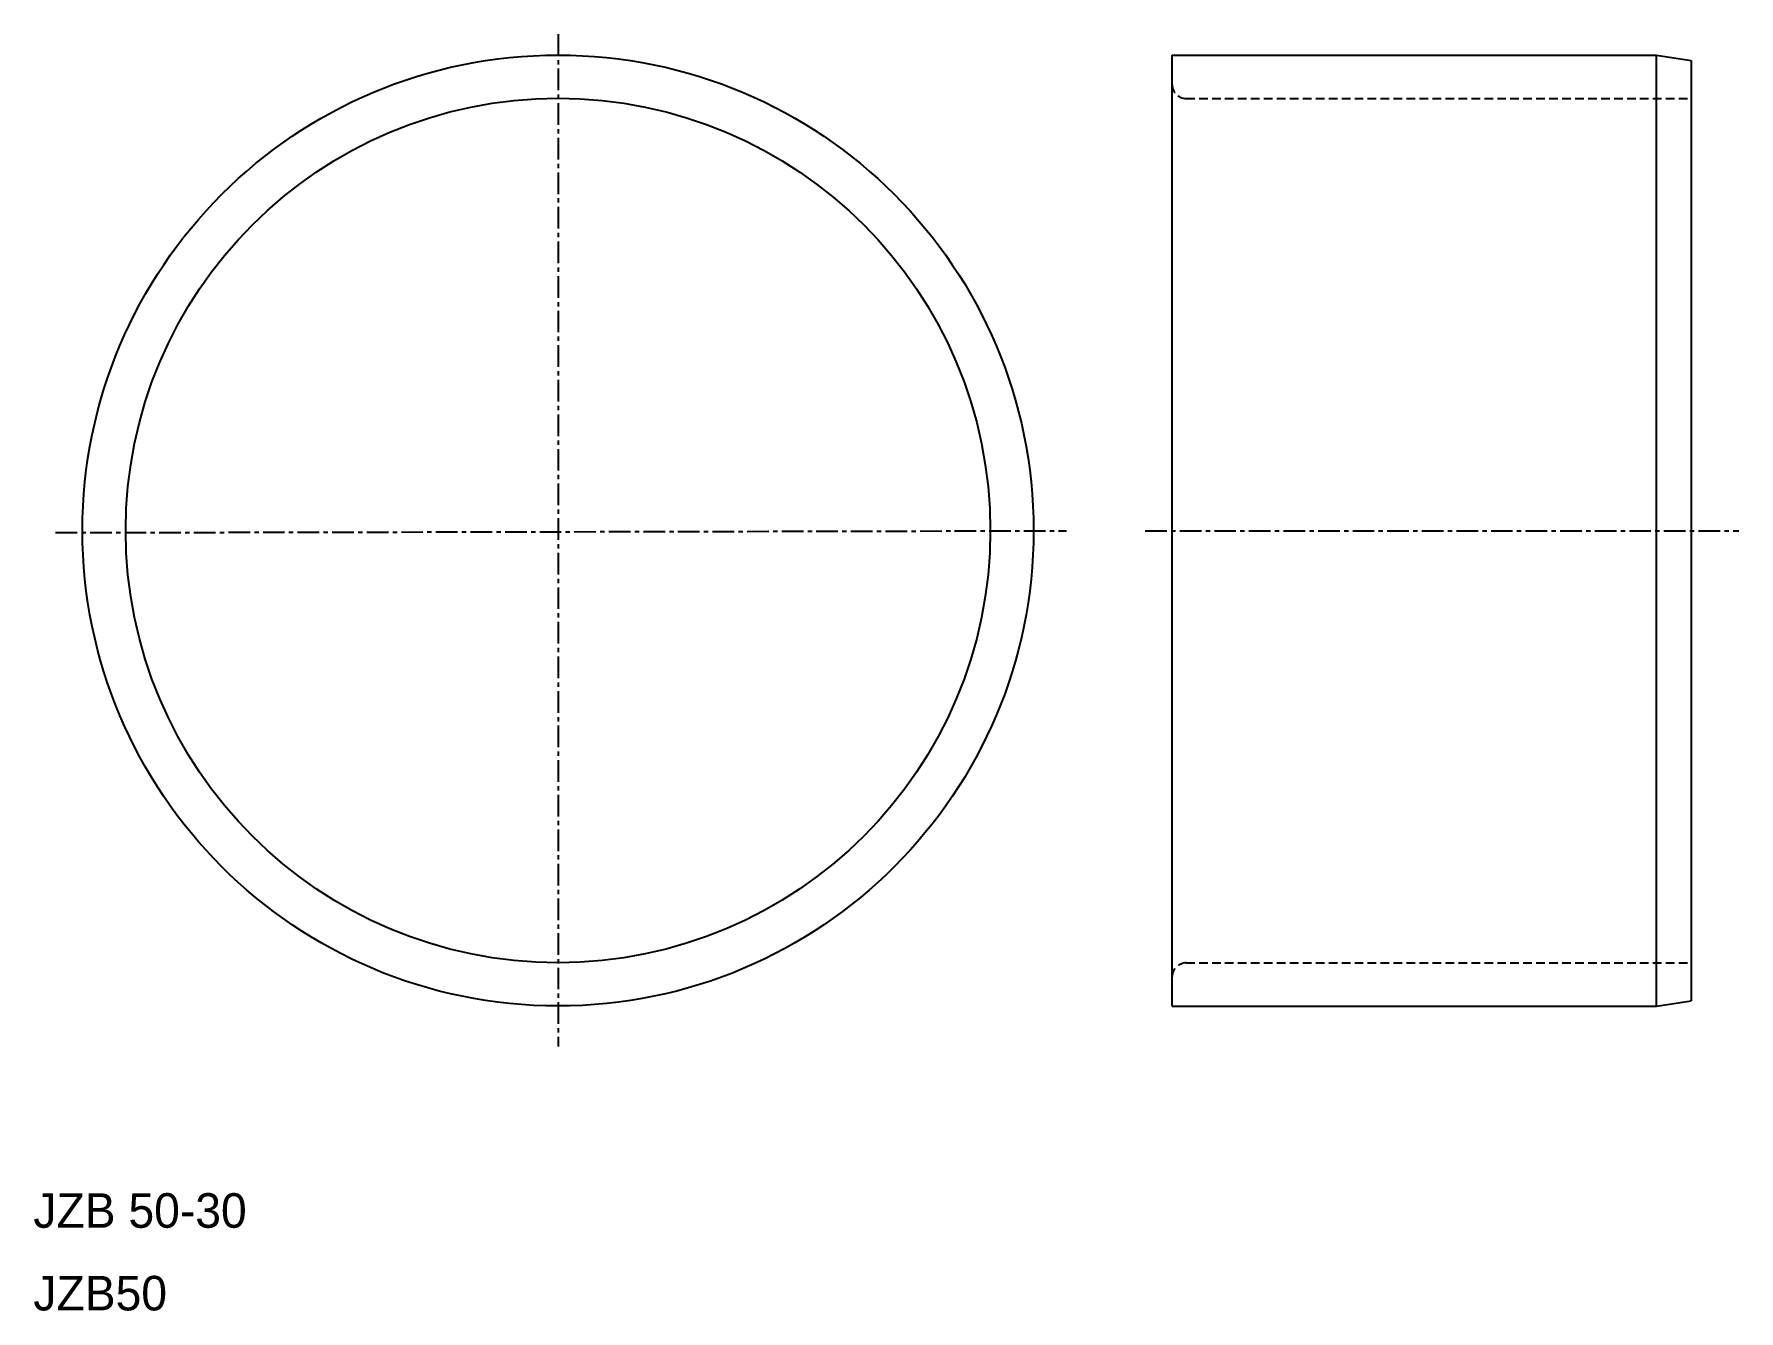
# Model space of a CAD drawing. Extents: x 10 to 108.6, y 10 to 83.8.
import ezdxf

# ---------------------------------------------------------------- set-up
doc = ezdxf.new("R2010")
doc.units = 0
doc.linetypes.add('CENTER', pattern=[2, 1.25, -0.25, 0.25, -0.25])
doc.linetypes.add('DASHED', pattern=[0.75, 0.5, -0.25])
doc.layers.get('0').update_dxf_attribs({"linetype": 'CONTINUOUS'})
doc.layers.add('CENTER', color=1, linetype='CENTER')

msp = doc.modelspace()

# ---------------------------------------------------------------- linework, layer by layer
at = {"color": 7, "linetype": 'CONTINUOUS'}
for p, q in [((75.864, 29.299), (75.864, 82.599)), ((75.864, 82.599), (103.864, 82.599)), ((103.864, 27.599), (103.864, 82.599)), ((103.864, 82.599), (105.864, 82.299)), ((105.864, 82.299), (105.864, 27.899)), ((75.864, 80.899), (75.864, 81.199)), ((75.864, 27.599), (75.864, 29.299)), ((103.864, 27.599), (105.864, 27.899)), ((75.864, 27.599), (103.864, 27.599))]:
    msp.add_line(p, q, dxfattribs=at)
at = {"color": 3, "linetype": 'DASHED'}
for p, q in [((76.664, 80.099), (105.864, 80.099)), ((76.664, 30.099), (105.864, 30.099))]:
    msp.add_line(p, q, dxfattribs=at)
at = {"color": 7, "linetype": 'CONTINUOUS'}
for radius in [27.5, 25]:
    msp.add_circle((40.341, 55.108), radius, dxfattribs=at)
at = {"color": 3, "linetype": 'DASHED'}
for centre, start, end in [((76.664, 80.899), 180, 270), ((76.664, 29.299), 90, 180)]:
    msp.add_arc(centre, 0.8, start, end, dxfattribs=at)
at = {"layer": 'CENTER', "color": 1, "linetype": 'CENTER'}
for p, q in [((40.341, 83.822), (40.341, 25.268)), ((11.28, 54.985), (69.751, 55.095)), ((74.3, 55.099), (108.634, 55.099))]:
    msp.add_line(p, q, dxfattribs=at)

# ---------------------------------------------------------------- texts
at = {"color": 7, "linetype": 'CONTINUOUS'}
for s, p in [('JZB 50-30', (10, 14.78)), ('JZB50', (10, 10))]:
    msp.add_text(s, height=2, dxfattribs=at).set_placement(p)

doc.saveas('drawing.dxf')
